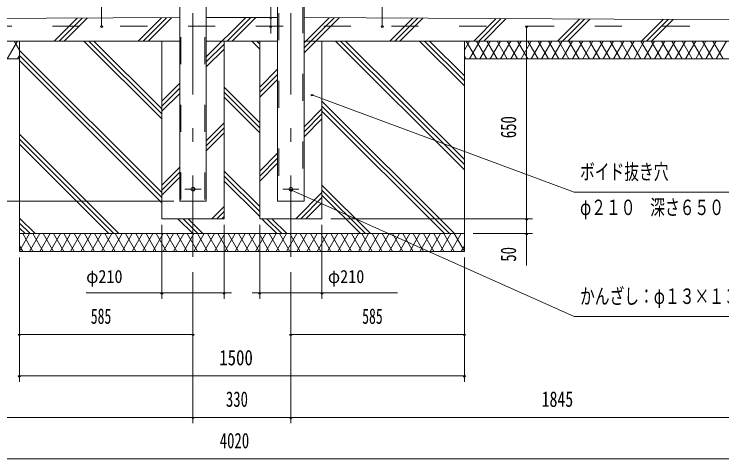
# Model space of a CAD drawing. Units: millimetres, scale not verified. Extents: x -31545 to 31552, y -14700 to 14700.
# Drawn here: x 18690 to 27041, y -3577 to 1676 of the extents above; entities that cross this region are included whole.
import ezdxf
from ezdxf.enums import TextEntityAlignment as Align

# ---------------------------------------------------------------- set-up
doc = ezdxf.new("R2010")
doc.units = ezdxf.units.MM
doc.header["$LTSCALE"] = 80
doc.linetypes.add('USER2', pattern=[10, 4, -6])
doc.linetypes.add('USER3', pattern=[24, 12, -5, 2, -5])
for name, color, linetype, lineweight in [('0-6_2-02BOLD', 7, 'Continuous', 18), ('0-7_2-12HIDDEN', 3, 'USER2', 18), ('0-8_2-22CENTER', 3, 'USER3', 18), ('0-A_2-52DIM', 3, 'Continuous', 18), ('0-B_2-62HATCH', 2, 'Continuous', 18)]:
    doc.layers.add(name, color=color, linetype=linetype, lineweight=lineweight)
doc.styles.add('ＭＳ ゴシック', font='')
doc.styles.get('ＭＳ ゴシック').set_extended_font_data('MS Gothic')

msp = doc.modelspace()

# ---------------------------------------------------------------- linework, layer by layer
at = {"layer": '0-6_2-02BOLD'}
for p, q in [((21798.82, 5687.41), (21798.82, -532.1)), ((22110.67, 2572.4), (22110.68, -532.1)), ((20955.66, 2204.9), (20955.66, -532.1)), ((21377.24, 1637.9), (20955.67, 1635.81)), ((21377.24, 1637.9), (21798.82, 1635.81)), ((22110.67, 1634.25), (28412.24, 1602.9)), ((20643.81, 1357.9), (14342.24, 1357.9)), ((20432.24, 1357.9), (20432.24, -742.1)), ((21798.82, 1357.9), (20955.66, 1357.9)), ((21167.24, 1357.9), (21167.24, -742.1)), ((21587.25, 1357.9), (21587.25, -742.1)), ((28412.24, 1357.9), (22110.68, 1357.9)), ((22322.25, 1357.9), (22322.25, -742.1)), ((24002.24, 1357.9), (24002.24, -1127.1)), ((18752.24, 1147.9), (14342.24, 1147.9)), ((24002.24, 1147.9), (28412.24, 1147.9)), ((21798.82, -532.1), (22110.68, -532.1)), ((20432.24, -742.1), (21167.24, -742.1)), ((21587.25, -742.1), (22322.25, -742.1)), ((18752.24, -917.1), (24002.24, -917.1))]:
    msp.add_line(p, q, dxfattribs=at)
for points in [[(20643.81, 2204.9), (20643.81, -532.1), (20955.66, -532.1)], [(20643.82, 1634.25), (14342.24, 1602.9), (14342.24, 1147.9)], [(18752.24, 1357.9), (18752.24, -1127.1), (24002.24, -1127.1)]]:
    msp.add_lwpolyline(points, dxfattribs=at)
for centre in [(20799.74, -392.1), (21954.75, -392.1)]:
    msp.add_circle(centre, 22.75, dxfattribs=at)
at = {"layer": '0-7_2-12HIDDEN'}
for p, q in [((21813.53, 5687.41), (21813.53, -532.1)), ((22095.97, 2572.4), (22095.98, -532.1)), ((20658.51, 2204.9), (20658.51, -532.1)), ((20940.96, 2204.9), (20940.96, -532.1)), ((14342.24, 1532.9), (28412.24, 1532.9))]:
    msp.add_line(p, q, dxfattribs=at)
at = {"layer": '0-8_2-22CENTER'}
for p, q in [((20799.74, 7447.9), (20799.74, -1302.1)), ((21954.75, 7447.9), (21954.75, -1302.1)), ((20704.54, -392.1), (20894.95, -392.1)), ((21859.54, -392.1), (22049.95, -392.1))]:
    msp.add_line(p, q, dxfattribs=at)
at = {"layer": '0-A_2-52DIM'}
for p, q in [((19721.74, 2687.9), (19721.74, 1532.9)), ((23032.75, 2687.9), (23032.75, 1532.9)), ((21718.19, 1445.03), (21718.19, 2015.9)), ((21773.92, 1637.9), (21466.98, 1637.9)), ((21732.19, 1637.9), (21704.19, 1637.9)), ((19735.74, 1532.9), (19707.74, 1532.9)), ((21732.19, 1532.9), (21704.19, 1532.9)), ((23046.74, 1532.9), (23018.74, 1532.9)), ((24751.24, 1532.9), (24723.24, 1532.9)), ((24737.24, 1532.9), (24737.24, -1295.1)), ((22218.2, 723.56), (22190.2, 723.56)), ((21976.26, -402.52), (21948.26, -402.52)), ((25297.24, -1897.1), (21962.26, -402.52)), ((20573.81, -532.1), (12277.25, -532.1)), ((22427.24, -742.1), (24807.24, -742.1)), ((24751.24, -742.1), (24723.24, -742.1)), ((20432.24, -812.1), (20432.24, -1687.1)), ((21167.25, -812.1), (21167.25, -1687.1)), ((21587.24, -812.1), (21587.24, -1687.1)), ((22322.25, -812.1), (22322.25, -1687.1)), ((24107.24, -917.1), (24807.24, -917.1)), ((24751.24, -917.1), (24723.24, -917.1)), ((18752.24, -1197.1), (18752.24, -2667.1)), ((24002.24, -1197.1), (24002.24, -2667.1)), ((20799.74, -1372.1), (20799.74, -3157.09)), ((21954.75, -1372.1), (21954.75, -3157.09)), ((19539.74, -1617.1), (21254.74, -1617.1)), ((20446.24, -1617.1), (20418.24, -1617.1)), ((21181.24, -1617.1), (21153.24, -1617.1)), ((23214.74, -1617.1), (21499.75, -1617.1)), ((21601.24, -1617.1), (21573.24, -1617.1)), ((22336.25, -1617.1), (22308.25, -1617.1)), ((25297.24, -1897.1), (28097.25, -1897.1)), ((18766.24, -2107.1), (18738.24, -2107.1)), ((18752.24, -2107.1), (20799.74, -2107.1)), ((20813.74, -2107.1), (20785.74, -2107.1)), ((21968.75, -2107.1), (21940.75, -2107.1)), ((21954.75, -2107.1), (24002.24, -2107.1)), ((24016.24, -2107.1), (23988.24, -2107.1)), ((18766.24, -2597.1), (18738.24, -2597.1)), ((18752.24, -2597.1), (24002.24, -2597.1)), ((24016.24, -2597.1), (23988.24, -2597.1)), ((28412.24, -3087.09), (14342.24, -3087.09)), ((20813.74, -3087.09), (20785.74, -3087.09)), ((21968.75, -3087.09), (21940.75, -3087.09)), ((14342.24, -3577.09), (28412.24, -3577.09))]:
    msp.add_line(p, q, dxfattribs=at)
msp.add_lwpolyline([(27467.25, -427.1), (25297.24, -427.1), (22204.2, 723.56)], dxfattribs=at)
for centre in [(21718.19, 1637.9), (19721.74, 1532.9), (21718.19, 1532.9), (23032.74, 1532.9), (24737.24, 1532.9), (22204.2, 723.56), (21962.26, -402.52), (24737.24, -742.1), (24737.24, -917.1), (20432.24, -1617.1), (21167.24, -1617.1), (21587.24, -1617.1), (22322.25, -1617.1), (18752.24, -2107.1), (20799.74, -2107.1), (21954.75, -2107.1), (24002.24, -2107.1), (18752.24, -2597.1), (24002.24, -2597.1), (20799.74, -3087.09), (21954.75, -3087.09)]:
    msp.add_arc(centre, 14, 180, 0, dxfattribs=at)
at = {"layer": '0-B_2-62HATCH'}
for p, q in [((19162.95, 1357.9), (19433.28, 1628.23)), ((19222.35, 1357.9), (19492.98, 1628.53)), ((19281.75, 1357.9), (19552.67, 1628.83)), ((20152.9, 1357.9), (20428.18, 1633.18)), ((20212.3, 1357.9), (20487.87, 1633.48)), ((20271.69, 1357.9), (20547.57, 1633.77)), ((20955.66, 1170.71), (21422.63, 1637.68)), ((21202.25, 1357.9), (21481.73, 1637.38)), ((21261.65, 1357.9), (21540.83, 1637.09)), ((22110.68, 1335.78), (22407.67, 1632.78)), ((22110.68, 1276.38), (22466.78, 1632.48)), ((22110.68, 1216.99), (22525.88, 1632.19)), ((23122.75, 1357.9), (23392.72, 1627.88)), ((23182.15, 1357.9), (23451.82, 1627.58)), ((23241.54, 1357.9), (23510.93, 1627.29)), ((24112.7, 1357.9), (24377.77, 1622.97)), ((24172.1, 1357.9), (24436.87, 1622.68)), ((24231.49, 1357.9), (24495.98, 1622.39)), ((25102.65, 1357.9), (25362.82, 1618.07)), ((25162.05, 1357.9), (25421.92, 1617.78)), ((25221.44, 1357.9), (25481.03, 1617.49)), ((26092.6, 1357.9), (26347.87, 1613.17)), ((26152, 1357.9), (26406.97, 1612.88)), ((26211.39, 1357.9), (26466.08, 1612.59)), ((18608.84, 1147.9), (18730.09, 1357.9)), ((18752.24, 1249.53), (18689.67, 1357.9)), ((19512.95, 1357.9), (20432.24, 438.61)), ((19572.34, 1357.9), (20432.24, 498)), ((19631.74, 1357.9), (20432.24, 557.4)), ((21492.85, 1357.9), (21587.25, 1263.5)), ((21552.24, 1357.9), (21587.25, 1322.9)), ((22482.8, 1357.9), (24002.24, -161.55)), ((22542.19, 1357.9), (24002.24, -102.15)), ((22601.59, 1357.9), (24002.24, -42.75)), ((23472.74, 1357.9), (24002.24, 828.4)), ((23532.14, 1357.9), (24002.24, 887.8)), ((23591.54, 1357.9), (24002.24, 947.2)), ((24002.24, 1249.55), (24064.8, 1357.9)), ((24145.63, 1147.9), (24024.39, 1357.9)), ((24064.8, 1147.9), (24186.04, 1357.9)), ((24266.88, 1147.9), (24145.64, 1357.9)), ((24186.05, 1147.9), (24307.29, 1357.9)), ((24388.12, 1147.9), (24266.88, 1357.9)), ((24307.29, 1147.9), (24428.53, 1357.9)), ((24509.36, 1147.9), (24388.12, 1357.9)), ((24428.53, 1147.9), (24549.78, 1357.9)), ((24630.61, 1147.9), (24509.36, 1357.9)), ((24549.78, 1147.9), (24671.02, 1357.9)), ((24751.85, 1147.9), (24630.61, 1357.9)), ((24671.02, 1147.9), (24792.26, 1357.9)), ((24873.09, 1147.9), (24751.85, 1357.9)), ((24792.27, 1147.9), (24913.51, 1357.9)), ((24994.34, 1147.9), (24873.09, 1357.9)), ((24913.51, 1147.9), (25034.75, 1357.9)), ((25115.58, 1147.9), (24994.34, 1357.9)), ((25034.75, 1147.9), (25156, 1357.9)), ((25236.83, 1147.9), (25115.58, 1357.9)), ((25156, 1147.9), (25277.24, 1357.9)), ((25358.07, 1147.9), (25236.83, 1357.9)), ((25277.24, 1147.9), (25398.48, 1357.9)), ((25479.31, 1147.9), (25358.07, 1357.9)), ((25398.48, 1147.9), (25519.73, 1357.9)), ((25600.56, 1147.9), (25479.32, 1357.9)), ((25519.73, 1147.9), (25640.97, 1357.9)), ((25721.8, 1147.9), (25600.56, 1357.9)), ((25640.97, 1147.9), (25762.22, 1357.9)), ((25843.04, 1147.9), (25721.8, 1357.9)), ((25762.21, 1147.9), (25883.46, 1357.9)), ((25964.29, 1147.9), (25843.04, 1357.9)), ((25883.46, 1147.9), (26004.7, 1357.9)), ((26085.53, 1147.9), (25964.29, 1357.9)), ((26004.7, 1147.9), (26125.95, 1357.9)), ((26206.77, 1147.9), (26085.53, 1357.9)), ((26125.95, 1147.9), (26247.19, 1357.9)), ((26328.02, 1147.9), (26206.78, 1357.9)), ((26247.19, 1147.9), (26368.43, 1357.9)), ((26449.26, 1147.9), (26328.02, 1357.9)), ((26368.43, 1147.9), (26489.68, 1357.9)), ((26570.51, 1147.9), (26449.26, 1357.9)), ((26489.68, 1147.9), (26610.92, 1357.9)), ((26691.75, 1147.9), (26570.51, 1357.9)), ((26610.92, 1147.9), (26732.16, 1357.9)), ((26812.99, 1147.9), (26691.75, 1357.9)), ((26732.17, 1147.9), (26853.41, 1357.9)), ((26934.24, 1147.9), (26813, 1357.9)), ((26853.41, 1147.9), (26974.65, 1357.9)), ((27055.48, 1147.9), (26934.24, 1357.9)), ((26974.65, 1147.9), (27095.9, 1357.9)), ((20955.66, 1111.32), (21167.24, 1322.9)), ((20955.66, 1051.92), (21167.24, 1263.5)), ((18730.09, 1147.9), (18752.24, 1186.28)), ((18752.24, 1247.45), (20432.24, -432.55)), ((18752.24, 1188.05), (20432.24, -491.95)), ((24024.39, 1147.9), (24002.24, 1186.26)), ((18752.24, 1128.66), (20432.24, -551.34)), ((21587.25, 812.35), (21798.82, 1023.93)), ((21587.25, 752.95), (21798.82, 964.53)), ((20432.24, 647.29), (20643.81, 858.86)), ((21587.25, 693.55), (21798.82, 905.13)), ((20432.24, 587.9), (20643.81, 799.47)), ((21167.24, 812.35), (21587.25, 392.35)), ((21167.24, 752.95), (21587.25, 332.95)), ((20432.24, 528.5), (20643.81, 740.07)), ((21167.24, 693.56), (21587.25, 273.55)), ((22322.25, 647.3), (23886.64, -917.1)), ((22322.25, 587.9), (23827.24, -917.1)), ((22110.68, 345.83), (22322.25, 557.4)), ((22322.25, 528.5), (23767.84, -917.1)), ((22110.68, 286.44), (22322.25, 498)), ((22110.68, 227.04), (22322.25, 438.6)), ((20955.66, 180.76), (21167.24, 392.35)), ((18752.24, 257.5), (19926.84, -917.1)), ((20955.66, 121.37), (21167.24, 332.95)), ((20955.66, 61.97), (21167.24, 273.55)), ((18752.24, 198.1), (19867.44, -917.1)), ((18752.24, 138.71), (19808.05, -917.1)), ((21587.25, -177.6), (21798.82, 33.98)), ((21587.25, -237), (21798.82, -25.42)), ((20432.24, -342.65), (20643.81, -131.08)), ((21587.25, -296.39), (21798.82, -84.82)), ((20432.24, -402.05), (20643.81, -190.48)), ((20432.24, -461.45), (20643.81, -249.88)), ((21167.24, -177.6), (21587.25, -597.6)), ((21167.24, -237), (21587.25, -657)), ((21167.24, -296.39), (21587.25, -716.4)), ((22322.25, -342.65), (22896.69, -917.1)), ((22322.25, -402.05), (22837.29, -917.1)), ((22012.7, -742.1), (22322.25, -432.55)), ((22072.1, -742.1), (22322.25, -491.95)), ((22322.25, -461.45), (22777.9, -917.1)), ((22131.49, -742.1), (22322.25, -551.35)), ((21022.75, -742.1), (21167.24, -597.6)), ((21082.15, -742.1), (21167.24, -657)), ((18752.24, -732.45), (18936.89, -917.1)), ((20623, -742.1), (20798, -917.1)), ((20682.4, -742.1), (20857.39, -917.1)), ((20741.79, -742.1), (20916.79, -917.1)), ((21141.54, -742.1), (21167.24, -716.4)), ((21612.95, -742.1), (21787.95, -917.1)), ((21672.34, -742.1), (21847.34, -917.1)), ((21731.74, -742.1), (21906.74, -917.1)), ((18752.24, -791.85), (18877.49, -917.1)), ((18752.24, -851.24), (18818.1, -917.1)), ((18752.24, -1123.72), (18871.54, -917.1)), ((18911.95, -1127.1), (18790.71, -917.1)), ((18871.54, -1127.1), (18992.78, -917.1)), ((19033.19, -1127.1), (18911.95, -917.1)), ((18992.78, -1127.1), (19114.03, -917.1)), ((19154.44, -1127.1), (19033.2, -917.1)), ((19114.03, -1127.1), (19235.27, -917.1)), ((19275.68, -1127.1), (19154.44, -917.1)), ((19235.27, -1127.1), (19356.51, -917.1)), ((19396.93, -1127.1), (19275.68, -917.1)), ((19356.51, -1127.1), (19477.76, -917.1)), ((19518.17, -1127.1), (19396.93, -917.1)), ((19477.76, -1127.1), (19599, -917.1)), ((19639.42, -1127.1), (19518.17, -917.1)), ((19599, -1127.1), (19720.24, -917.1)), ((19760.66, -1127.1), (19639.41, -917.1)), ((19720.24, -1127.1), (19841.49, -917.1)), ((19881.9, -1127.1), (19760.66, -917.1)), ((19841.49, -1127.1), (19962.73, -917.1)), ((20003.15, -1127.1), (19881.9, -917.1)), ((19962.73, -1127.1), (20083.97, -917.1)), ((20124.39, -1127.1), (20003.15, -917.1)), ((20083.97, -1127.1), (20205.22, -917.1)), ((20245.63, -1127.1), (20124.39, -917.1)), ((20205.22, -1127.1), (20326.46, -917.1)), ((20366.87, -1127.1), (20245.63, -917.1)), ((20326.46, -1127.1), (20447.71, -917.1)), ((20488.12, -1127.1), (20366.88, -917.1)), ((20447.7, -1127.1), (20568.95, -917.1)), ((20609.36, -1127.1), (20488.12, -917.1)), ((20568.95, -1127.1), (20690.19, -917.1)), ((20730.61, -1127.1), (20609.36, -917.1)), ((20690.19, -1127.1), (20811.44, -917.1)), ((20851.85, -1127.1), (20730.61, -917.1)), ((20811.44, -1127.1), (20932.68, -917.1)), ((20973.09, -1127.1), (20851.85, -917.1)), ((20932.68, -1127.1), (21053.92, -917.1)), ((21094.34, -1127.1), (20973.09, -917.1)), ((21053.92, -1127.1), (21175.17, -917.1)), ((21215.58, -1127.1), (21094.34, -917.1)), ((21175.17, -1127.1), (21296.41, -917.1)), ((21336.83, -1127.1), (21215.58, -917.1)), ((21296.41, -1127.1), (21417.65, -917.1)), ((21458.07, -1127.1), (21336.83, -917.1)), ((21417.65, -1127.1), (21538.9, -917.1)), ((21579.31, -1127.1), (21458.07, -917.1)), ((21538.9, -1127.1), (21660.14, -917.1)), ((21700.55, -1127.1), (21579.31, -917.1)), ((21660.14, -1127.1), (21781.38, -917.1)), ((21821.8, -1127.1), (21700.55, -917.1)), ((21781.38, -1127.1), (21902.63, -917.1)), ((21943.04, -1127.1), (21821.8, -917.1)), ((21902.63, -1127.1), (22023.87, -917.1)), ((22064.29, -1127.1), (21943.04, -917.1)), ((22023.87, -1127.1), (22145.11, -917.1)), ((22185.53, -1127.1), (22064.29, -917.1)), ((22145.11, -1127.1), (22266.36, -917.1)), ((22306.77, -1127.1), (22185.53, -917.1)), ((22266.36, -1127.1), (22387.6, -917.1)), ((22428.02, -1127.1), (22306.77, -917.1)), ((22387.6, -1127.1), (22508.84, -917.1)), ((22549.26, -1127.1), (22428.02, -917.1)), ((22508.84, -1127.1), (22630.09, -917.1)), ((22670.5, -1127.1), (22549.26, -917.1)), ((22630.09, -1127.1), (22751.33, -917.1)), ((22791.75, -1127.1), (22670.51, -917.1)), ((22751.33, -1127.1), (22872.57, -917.1)), ((22912.99, -1127.1), (22791.75, -917.1)), ((22872.57, -1127.1), (22993.82, -917.1)), ((23034.23, -1127.1), (22912.99, -917.1)), ((22993.82, -1127.1), (23115.06, -917.1)), ((23155.48, -1127.1), (23034.23, -917.1)), ((23115.06, -1127.1), (23236.31, -917.1)), ((23276.72, -1127.1), (23155.48, -917.1)), ((23236.31, -1127.1), (23357.55, -917.1)), ((23397.97, -1127.1), (23276.72, -917.1)), ((23357.55, -1127.1), (23478.79, -917.1)), ((23519.21, -1127.1), (23397.96, -917.1)), ((23478.8, -1127.1), (23600.04, -917.1)), ((23640.45, -1127.1), (23519.21, -917.1)), ((23600.04, -1127.1), (23721.28, -917.1)), ((23761.7, -1127.1), (23640.45, -917.1)), ((23721.28, -1127.1), (23842.52, -917.1)), ((23882.94, -1127.1), (23761.7, -917.1)), ((23842.52, -1127.1), (23963.77, -917.1)), ((24002.24, -1123.74), (23882.94, -917.1)), ((18790.71, -1127.1), (18752.24, -1060.47)), ((23963.77, -1127.1), (24002.24, -1060.45))]:
    msp.add_line(p, q, dxfattribs=at)

# ---------------------------------------------------------------- texts
at = {"layer": '0-A_2-52DIM', "color": 7, "style": 'ＭＳ ゴシック', "width": 0.7}
for s, p in [('650', (24667.24, 210.69)), ('50', (24667.24, -1248.5))]:
    msp.add_text(s, height=182.3, rotation=90, dxfattribs=at).set_placement(p, align=Align.BOTTOM_LEFT)
at = {"layer": '0-A_2-52DIM', "color": 7, "style": 'ＭＳ ゴシック'}
for s, height, width, p in [('ボイド抜き穴', 182.3, 0.7, (25367.25, -332.23)), ('φ２１０\u3000深さ６５０', 182.3, 0.7, (25367.25, -752.23)), ('φ210', 155, 0.9, (19539.74, -1547.1)), ('φ210', 155, 0.9, (22392.24, -1547.1)), ('かんざし：φ１３×１３０Ｌ', 182.3, 0.7, (25367.25, -1802.23)), ('585', 182.3, 0.65, (19594.14, -2037.1)), ('585', 182.3, 0.65, (22796.64, -2037.1)), ('1500', 182.3, 0.8, (21109.87, -2527.1)), ('330', 182.3, 0.7, (21188.49, -3017.09)), ('1845', 182.3, 0.75, (24914.38, -3017.09)), ('4020', 182.3, 0.7, (21115.59, -3507.09))]:
    msp.add_text(s, height=height, dxfattribs=dict(at, width=width)).set_placement(p, align=Align.BOTTOM_LEFT)

doc.saveas('drawing.dxf')
